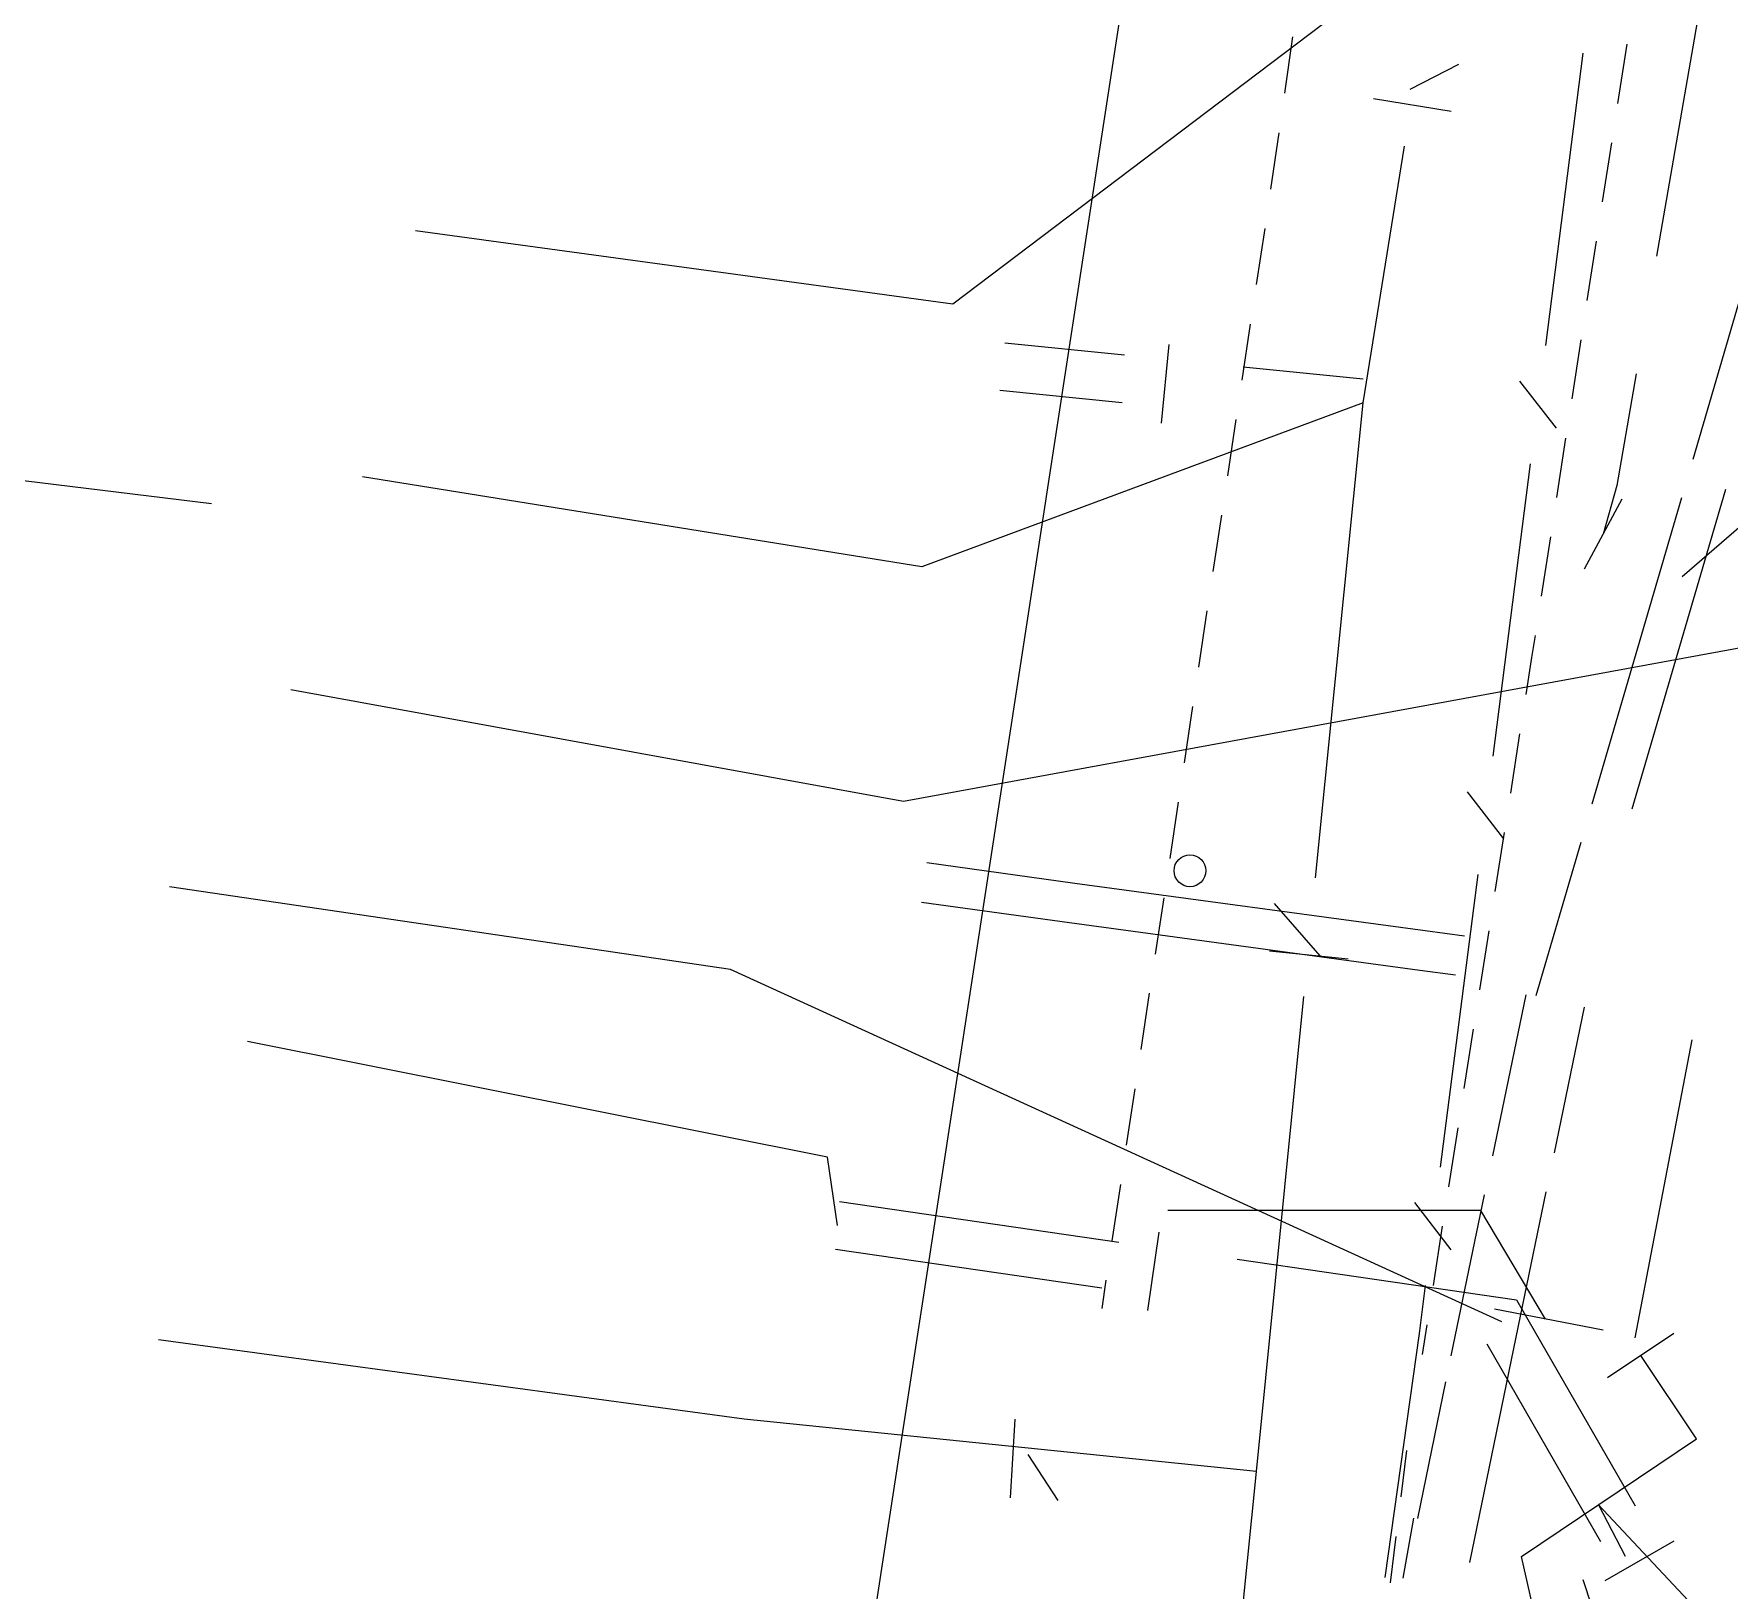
# Model space of a CAD drawing. Header units: metres. Extents: x 3206 to 3701, y 9896 to 11410.
# Drawn here: x 3609.64 to 3630.94, y 11208.29 to 11227.84 of the extents above; entities that cross this region are included whole.
import ezdxf

# ---------------------------------------------------------------- set-up
doc = ezdxf.new("R2010")
doc.units = ezdxf.units.M
for name, color, linetype in [('BUILDING', 7, 'Continuous'), ('CURB', 7, 'Continuous'), ('ELECTR_CABLE', 7, 'Continuous'), ('ELECTR_CABLE_COMM', 7, 'Continuous'), ('HEAT', 7, 'Continuous'), ('SEWER', 7, 'Continuous'), ('WATER_PIPELINE', 7, 'Continuous')]:
    doc.layers.add(name, color=color, linetype=linetype)

# ---------------------------------------------------------------- blocks, each defined once
blk = doc.blocks.new('МОЖЖЕВЕЛЬНИК_СКАЛЬНЫЙ')
blk.add_circle((0, 0), 0.2)

msp = doc.modelspace()

# ---------------------------------------------------------------- linework, layer by layer
at = {"layer": 'BUILDING'}
msp.add_lwpolyline([(3599.832, 11197.11), (3608.35, 11252.543), (3626.618, 11249.736), (3618.101, 11194.303)], close=True, dxfattribs=at)
at = {"layer": 'CURB'}
for points in [[(3625.458, 11227.805), (3625.355, 11227.098)], [(3629.546, 11226.97), (3629.662, 11227.714)], [(3625.283, 11226.603), (3625.18, 11225.895)], [(3629.354, 11225.732), (3629.47, 11226.476)], [(3625.108, 11225.401), (3625.001, 11224.694)], [(3629.162, 11224.495), (3629.278, 11225.238)], [(3624.926, 11224.199), (3624.82, 11223.492)], [(3628.97, 11223.257), (3629.086, 11224.001)], [(3624.745, 11222.998), (3624.638, 11222.291)], [(3628.779, 11222.019), (3628.894, 11222.763)], [(3624.563, 11221.796), (3624.457, 11221.089)], [(3628.587, 11220.781), (3628.702, 11221.525)], [(3624.382, 11220.595), (3624.275, 11219.888)], [(3628.394, 11219.544), (3628.467, 11220.01), (3628.51, 11220.287)], [(3624.201, 11219.394), (3624.094, 11218.687)], [(3628.199, 11218.306), (3628.316, 11219.05)], [(3624.019, 11218.192), (3623.913, 11217.485)], [(3628.005, 11217.069), (3628.122, 11217.812)], [(3623.838, 11216.991), (3623.731, 11216.284)], [(3627.81, 11215.832), (3627.927, 11216.575)], [(3623.657, 11215.79), (3623.55, 11215.083)], [(3627.616, 11214.594), (3627.733, 11215.338)], [(3623.475, 11214.588), (3623.368, 11213.881)], [(3627.421, 11213.357), (3627.538, 11214.1)], [(3623.294, 11213.387), (3623.187, 11212.68)], [(3627.227, 11212.12), (3627.344, 11212.863)], [(3623.112, 11212.185), (3623.059, 11211.832)], [(3627.091, 11211.254), (3627.149, 11211.626)], [(3626.888, 11210.046), (3626.817, 11209.464)], [(3626.756, 11208.967), (3626.685, 11208.385)]]:
    msp.add_lwpolyline(points, dxfattribs=at)
at = {"layer": 'ELECTR_CABLE'}
for points in [[(3630.735, 11229.108), (3630.031, 11225.051)], [(3630.491, 11222.501), (3631.619, 11226.353)], [(3629.775, 11223.573), (3629.532, 11222.17), (3629.361, 11221.559)], [(3629.597, 11221.999), (3629.124, 11221.118)], [(3629.224, 11218.169), (3630.351, 11222.021)], [(3629.727, 11218.109), (3630.902, 11222.122)], [(3630.353, 11221.027), (3631.563, 11222.068), (3635.495, 11222.068)], [(3635.133, 11220.871), (3620.567, 11218.198), (3612.867, 11219.604)], [(3628.52, 11215.763), (3629.083, 11217.689)], [(3620.86, 11217.432), (3622.723, 11217.174), (3627.125, 11216.578), (3627.619, 11216.511)], [(3620.792, 11216.937), (3622.655, 11216.679), (3627.058, 11216.082), (3627.507, 11216.021)], [(3627.973, 11213.747), (3628.393, 11215.769)], [(3628.748, 11213.787), (3629.127, 11215.617)], [(3630.478, 11215.204), (3629.759, 11211.46)], [(3627.453, 11211.236), (3627.872, 11213.258)], [(3628.267, 11211.468), (3628.646, 11213.298)], [(3628.636, 11211.697), (3627.824, 11213.063), (3623.892, 11213.063)], [(3629.363, 11211.556), (3627.994, 11211.821)], [(3630.248, 11211.517), (3629.418, 11210.959)], [(3627.684, 11208.639), (3628.266, 11211.469)], [(3629.12, 11205.249), (3628.335, 11208.714), (3630.535, 11210.193), (3629.833, 11211.238)], [(3627.032, 11209.193), (3627.385, 11210.907)], [(3626.848, 11208.444), (3626.981, 11209.194)], [(3629.304, 11209.365), (3630.619, 11207.96), (3634.551, 11207.96)], [(3629.304, 11209.365), (3629.636, 11208.717)], [(3630.41, 11204.476), (3629.112, 11208.423)]]:
    msp.add_lwpolyline(points, dxfattribs=at)
at = {"layer": 'ELECTR_CABLE_COMM'}
for points in [[(3628.641, 11223.93), (3629.111, 11227.603)], [(3628.775, 11222.89), (3628.316, 11223.483)], [(3627.98, 11218.769), (3628.45, 11222.442)], [(3628.114, 11217.729), (3627.656, 11218.322)], [(3627.319, 11213.608), (3627.79, 11217.281)], [(3627.453, 11212.568), (3626.995, 11213.161)], [(3626.622, 11208.452), (3627.052, 11211.518), (3627.129, 11212.12)]]:
    msp.add_lwpolyline(points, dxfattribs=at)
at = {"layer": 'HEAT'}
msp.add_lwpolyline([(3634.939, 11234.853), (3621.188, 11224.448), (3614.435, 11225.371)], dxfattribs=at)
at = {"layer": 'SEWER'}
for points in [[(3626.934, 11227.149), (3627.547, 11227.465)], [(3626.473, 11227.031), (3627.451, 11226.873)], [(3626.343, 11223.209), (3626.866, 11226.432)], [(3595.513, 11226.182), (3604.398, 11222.856), (3611.869, 11221.946)], [(3621.84, 11223.964), (3623.345, 11223.812)], [(3623.904, 11223.941), (3623.805, 11222.955)], [(3624.838, 11223.662), (3626.343, 11223.511)], [(3621.78, 11223.367), (3623.315, 11223.212)], [(3626.343, 11223.209), (3620.799, 11221.15), (3613.767, 11222.28)], [(3625.747, 11217.241), (3626.343, 11223.209)], [(3625.804, 11216.259), (3625.229, 11216.92)], [(3625.169, 11216.323), (3626.155, 11216.224)], [(3625.003, 11209.781), (3625.599, 11215.749)], [(3625.003, 11209.781), (3618.565, 11210.438), (3611.205, 11211.435)], [(3621.966, 11210.441), (3621.909, 11209.452)], [(3622.131, 11209.995), (3622.508, 11209.418)], [(3624.721, 11206.955), (3625.003, 11209.781)]]:
    msp.add_lwpolyline(points, dxfattribs=at)
at = {"layer": 'WATER_PIPELINE'}
for points in [[(3628.086, 11211.663), (3618.394, 11216.09), (3611.342, 11217.127)], [(3619.737, 11212.875), (3619.611, 11213.73), (3612.322, 11215.185)], [(3619.764, 11213.175), (3623.276, 11212.665)], [(3623.777, 11212.791), (3623.634, 11211.804)], [(3619.711, 11212.576), (3623.062, 11212.089)], [(3624.761, 11212.449), (3628.273, 11211.939)], [(3628.273, 11211.939), (3629.765, 11209.349)], [(3627.899, 11211.387), (3629.329, 11208.904)], [(3630.248, 11208.905), (3629.384, 11208.407)]]:
    msp.add_lwpolyline(points, dxfattribs=at)

# ---------------------------------------------------------------- block references
at = {"layer": 'BUSH'}
msp.add_blockref('МОЖЖЕВЕЛЬНИК_СКАЛЬНЫЙ', (3624.168, 11217.33), dxfattribs=at)

doc.saveas('drawing.dxf')
